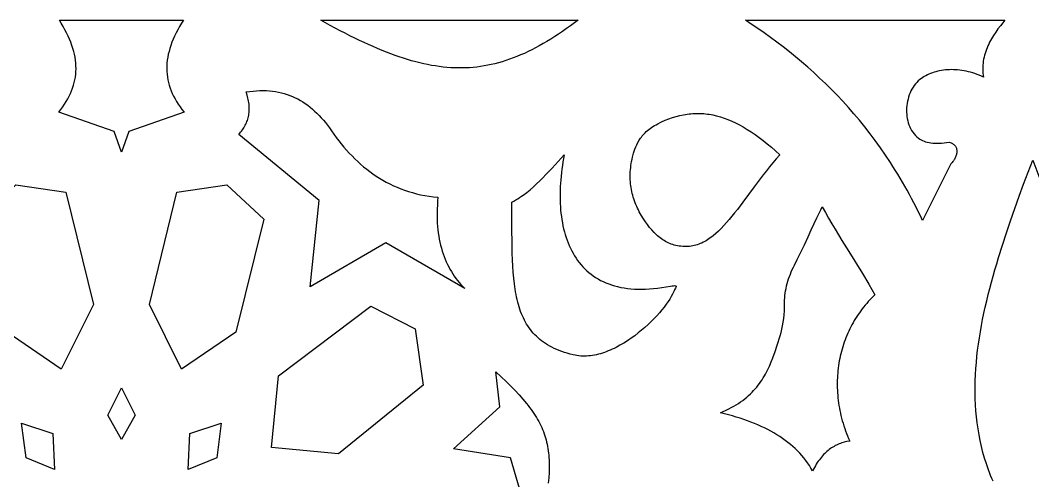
# Model space of a CAD drawing. Extents: x -575 to 575, y -425 to 425.
# Drawn here: x -347.9 to -272.3, y 330.6 to 365 of the extents above; entities that cross this region are included whole.
import ezdxf

# ---------------------------------------------------------------- set-up
doc = ezdxf.new("R2010")
doc.units = 0
doc.layers.add('LAYER_1', color=18, linetype='CONTINUOUS')

msp = doc.modelspace()

# ---------------------------------------------------------------- linework, layer by layer
at = {"layer": 'LAYER_1'}
for points in [[(-335.866, 364.783), (-336.011, 364.536), (-336.145, 364.293), (-336.27, 364.054), (-336.384, 363.817), (-336.489, 363.583), (-336.583, 363.351), (-336.666, 363.123), (-336.74, 362.897), (-336.804, 362.673), (-336.857, 362.452), (-336.901, 362.232), (-336.934, 362.015), (-336.958, 361.8), (-336.971, 361.587), (-336.974, 361.375), (-336.968, 361.165), (-336.951, 360.957), (-336.925, 360.749), (-336.888, 360.543), (-336.842, 360.339), (-336.786, 360.135), (-336.719, 359.932), (-336.643, 359.73), (-336.558, 359.528), (-336.462, 359.327), (-336.357, 359.127), (-336.241, 358.927), (-336.116, 358.727), (-335.981, 358.527), (-335.837, 358.328), (-335.683, 358.128), (-339.813, 356.693), (-340.363, 355.138), (-340.913, 356.693), (-345.043, 358.128), (-344.888, 358.328), (-344.744, 358.527), (-344.609, 358.727), (-344.484, 358.927), (-344.369, 359.127), (-344.263, 359.327), (-344.168, 359.528), (-344.082, 359.73), (-344.006, 359.932), (-343.94, 360.135), (-343.884, 360.339), (-343.837, 360.543), (-343.801, 360.749), (-343.774, 360.957), (-343.758, 361.165), (-343.751, 361.375), (-343.755, 361.587), (-343.768, 361.8), (-343.791, 362.015), (-343.825, 362.232), (-343.868, 362.452), (-343.922, 362.673), (-343.985, 362.897), (-344.059, 363.123), (-344.143, 363.351), (-344.237, 363.583), (-344.341, 363.817), (-344.455, 364.054), (-344.58, 364.293), (-344.715, 364.536), (-344.86, 364.783), (-344.995, 365), (-335.731, 365)], [(-306.505, 364.804), (-306.807, 364.583), (-307.106, 364.37), (-307.403, 364.164), (-307.697, 363.966), (-307.989, 363.776), (-308.279, 363.593), (-308.566, 363.418), (-308.852, 363.251), (-309.136, 363.091), (-309.418, 362.938), (-309.698, 362.793), (-309.977, 362.656), (-310.255, 362.525), (-310.532, 362.403), (-310.808, 362.287), (-311.083, 362.179), (-311.357, 362.079), (-311.631, 361.986), (-311.904, 361.9), (-312.176, 361.821), (-312.449, 361.75), (-312.722, 361.685), (-312.994, 361.629), (-313.267, 361.579), (-313.54, 361.536), (-313.814, 361.501), (-314.089, 361.473), (-314.364, 361.452), (-314.64, 361.438), (-314.917, 361.431), (-315.195, 361.431), (-315.475, 361.438), (-315.756, 361.452), (-316.038, 361.473), (-316.323, 361.501), (-316.609, 361.537), (-316.897, 361.579), (-317.187, 361.627), (-317.48, 361.683), (-317.775, 361.746), (-318.072, 361.815), (-318.372, 361.892), (-318.675, 361.975), (-318.981, 362.065), (-319.29, 362.161), (-319.602, 362.265), (-319.918, 362.375), (-320.237, 362.492), (-320.559, 362.615), (-320.886, 362.745), (-321.216, 362.882), (-321.55, 363.025), (-321.889, 363.175), (-322.231, 363.332), (-322.578, 363.495), (-322.93, 363.664), (-323.287, 363.841), (-323.648, 364.023), (-324.014, 364.212), (-324.762, 364.609), (-325.473, 365), (-306.243, 365)], [(-274.508, 364.817), (-274.689, 364.593), (-274.866, 364.36), (-275.037, 364.119), (-275.2, 363.87), (-275.352, 363.613), (-275.424, 363.482), (-275.493, 363.35), (-275.559, 363.216), (-275.621, 363.08), (-275.679, 362.943), (-275.734, 362.804), (-275.783, 362.664), (-275.829, 362.522), (-275.87, 362.38), (-275.906, 362.236), (-275.936, 362.091), (-275.962, 361.945), (-275.981, 361.797), (-275.995, 361.649), (-276.003, 361.5), (-276.005, 361.35), (-276, 361.199), (-275.989, 361.048), (-275.97, 360.896), (-275.944, 360.743), (-276.106, 360.818), (-276.269, 360.887), (-276.431, 360.951), (-276.594, 361.009), (-276.756, 361.062), (-276.918, 361.11), (-277.08, 361.152), (-277.241, 361.189), (-277.402, 361.22), (-277.561, 361.247), (-277.72, 361.268), (-277.878, 361.285), (-278.035, 361.296), (-278.19, 361.303), (-278.343, 361.305), (-278.495, 361.302), (-278.646, 361.294), (-278.794, 361.281), (-278.94, 361.264), (-279.084, 361.243), (-279.226, 361.217), (-279.365, 361.186), (-279.502, 361.152), (-279.636, 361.113), (-279.767, 361.069), (-279.895, 361.022), (-280.02, 360.97), (-280.141, 360.915), (-280.259, 360.855), (-280.373, 360.791), (-280.484, 360.724), (-280.591, 360.653), (-280.71, 360.562), (-280.824, 360.463), (-280.931, 360.355), (-281.031, 360.239), (-281.125, 360.117), (-281.212, 359.987), (-281.292, 359.852), (-281.365, 359.711), (-281.431, 359.565), (-281.49, 359.415), (-281.542, 359.261), (-281.586, 359.104), (-281.624, 358.945), (-281.653, 358.783), (-281.675, 358.62), (-281.69, 358.456), (-281.696, 358.292), (-281.695, 358.128), (-281.686, 357.964), (-281.669, 357.803), (-281.643, 357.643), (-281.61, 357.486), (-281.568, 357.332), (-281.517, 357.181), (-281.458, 357.035), (-281.391, 356.894), (-281.315, 356.758), (-281.23, 356.628), (-281.136, 356.505), (-281.033, 356.389), (-280.921, 356.28), (-280.8, 356.18), (-280.707, 356.115), (-280.608, 356.055), (-280.503, 356.002), (-280.391, 355.955), (-280.273, 355.915), (-280.149, 355.881), (-280.018, 355.853), (-279.88, 355.832), (-279.734, 355.817), (-279.582, 355.808), (-279.421, 355.806), (-279.253, 355.811), (-279.078, 355.821), (-278.894, 355.839), (-278.702, 355.863), (-278.501, 355.893), (-278.432, 355.87), (-278.368, 355.844), (-278.308, 355.815), (-278.253, 355.782), (-278.203, 355.747), (-278.157, 355.708), (-278.116, 355.667), (-278.08, 355.623), (-278.047, 355.576), (-278.019, 355.528), (-277.996, 355.477), (-277.976, 355.425), (-277.961, 355.371), (-277.95, 355.316), (-277.943, 355.259), (-277.94, 355.201), (-277.941, 355.142), (-277.946, 355.083), (-277.955, 355.023), (-277.967, 354.962), (-277.983, 354.901), (-278.003, 354.84), (-278.027, 354.78), (-278.054, 354.719), (-278.085, 354.659), (-278.119, 354.6), (-278.156, 354.541), (-278.197, 354.484), (-278.241, 354.428), (-278.288, 354.373), (-278.339, 354.319), (-278.392, 354.268), (-280.503, 350.035), (-280.662, 350.368), (-280.824, 350.697), (-280.987, 351.023), (-281.152, 351.344), (-281.319, 351.662), (-281.488, 351.976), (-281.659, 352.286), (-281.831, 352.593), (-282.006, 352.895), (-282.182, 353.195), (-282.359, 353.49), (-282.539, 353.783), (-282.72, 354.071), (-282.903, 354.356), (-283.274, 354.917), (-283.651, 355.463), (-284.034, 355.997), (-284.424, 356.518), (-284.82, 357.026), (-285.222, 357.523), (-285.63, 358.007), (-286.043, 358.48), (-286.462, 358.941), (-286.886, 359.392), (-287.315, 359.831), (-287.749, 360.261), (-288.189, 360.68), (-288.633, 361.089), (-289.081, 361.489), (-289.535, 361.88), (-289.992, 362.262), (-290.454, 362.635), (-290.919, 363), (-291.389, 363.357), (-291.862, 363.706), (-292.339, 364.048), (-292.82, 364.383), (-293.304, 364.711), (-293.742, 365), (-274.351, 365)], [(-329.533, 359.736), (-329.298, 359.721), (-329.068, 359.698), (-328.842, 359.666), (-328.62, 359.626), (-328.402, 359.577), (-328.189, 359.52), (-327.98, 359.454), (-327.775, 359.381), (-327.573, 359.299), (-327.376, 359.209), (-327.182, 359.112), (-326.992, 359.006), (-326.805, 358.893), (-326.622, 358.772), (-326.443, 358.643), (-326.266, 358.507), (-326.093, 358.363), (-325.923, 358.211), (-325.756, 358.053), (-325.593, 357.887), (-325.432, 357.713), (-325.274, 357.533), (-325.119, 357.345), (-324.966, 357.151), (-324.816, 356.949), (-324.669, 356.741), (-324.49, 356.486), (-324.307, 356.236), (-324.121, 355.992), (-323.931, 355.753), (-323.737, 355.519), (-323.539, 355.291), (-323.337, 355.069), (-323.131, 354.852), (-322.921, 354.642), (-322.707, 354.437), (-322.488, 354.239), (-322.264, 354.047), (-322.036, 353.862), (-321.804, 353.684), (-321.567, 353.512), (-321.324, 353.347), (-321.077, 353.189), (-320.825, 353.039), (-320.568, 352.896), (-320.305, 352.76), (-320.037, 352.632), (-319.764, 352.512), (-319.485, 352.399), (-319.2, 352.295), (-318.91, 352.198), (-318.614, 352.11), (-318.312, 352.031), (-318.005, 351.959), (-317.691, 351.897), (-317.37, 351.843), (-317.044, 351.799), (-316.711, 351.763), (-316.736, 351.472), (-316.755, 351.187), (-316.767, 350.907), (-316.774, 350.632), (-316.774, 350.363), (-316.768, 350.099), (-316.757, 349.841), (-316.739, 349.588), (-316.716, 349.34), (-316.686, 349.097), (-316.651, 348.86), (-316.611, 348.627), (-316.565, 348.399), (-316.513, 348.176), (-316.456, 347.959), (-316.394, 347.745), (-316.326, 347.537), (-316.253, 347.333), (-316.175, 347.134), (-316.091, 346.94), (-316.003, 346.75), (-315.909, 346.565), (-315.811, 346.384), (-315.707, 346.207), (-315.599, 346.035), (-315.486, 345.866), (-315.369, 345.703), (-315.246, 345.543), (-315.119, 345.387), (-314.988, 345.235), (-314.852, 345.088), (-314.712, 344.944), (-320.599, 348.353), (-326.263, 345.061), (-325.597, 351.528), (-331.595, 356.466), (-331.521, 356.547), (-331.451, 356.629), (-331.384, 356.712), (-331.321, 356.796), (-331.262, 356.882), (-331.206, 356.968), (-331.154, 357.056), (-331.106, 357.145), (-331.061, 357.236), (-331.02, 357.327), (-330.983, 357.42), (-330.949, 357.514), (-330.919, 357.609), (-330.892, 357.705), (-330.87, 357.802), (-330.85, 357.901), (-330.835, 358.001), (-330.823, 358.102), (-330.815, 358.204), (-330.81, 358.307), (-330.809, 358.412), (-330.812, 358.518), (-330.818, 358.624), (-330.828, 358.733), (-330.842, 358.842), (-330.859, 358.952), (-330.88, 359.064), (-330.905, 359.177), (-330.965, 359.406), (-331.039, 359.64), (-330.776, 359.679), (-330.518, 359.708), (-330.264, 359.728), (-330.016, 359.74), (-329.772, 359.742)], [(-297.127, 358.032), (-296.99, 358.026), (-296.853, 358.016), (-296.715, 358.003), (-296.578, 357.986), (-296.44, 357.966), (-296.302, 357.943), (-296.163, 357.916), (-295.886, 357.852), (-295.607, 357.775), (-295.327, 357.683), (-295.045, 357.578), (-294.761, 357.459), (-294.476, 357.326), (-294.189, 357.18), (-293.899, 357.019), (-293.607, 356.844), (-293.312, 356.656), (-293.015, 356.453), (-292.715, 356.236), (-292.411, 356.005), (-292.105, 355.759), (-291.795, 355.5), (-291.482, 355.226), (-291.165, 354.937), (-291.427, 354.643), (-291.681, 354.345), (-291.929, 354.046), (-292.171, 353.746), (-292.406, 353.446), (-292.637, 353.146), (-293.083, 352.55), (-293.931, 351.4), (-294.339, 350.858), (-294.54, 350.598), (-294.741, 350.346), (-294.941, 350.103), (-295.14, 349.87), (-295.34, 349.648), (-295.541, 349.437), (-295.742, 349.238), (-295.945, 349.052), (-296.15, 348.88), (-296.254, 348.8), (-296.358, 348.723), (-296.463, 348.65), (-296.568, 348.581), (-296.674, 348.516), (-296.781, 348.455), (-296.89, 348.398), (-296.999, 348.346), (-297.109, 348.298), (-297.22, 348.255), (-297.332, 348.216), (-297.446, 348.182), (-297.56, 348.153), (-297.676, 348.128), (-297.794, 348.109), (-297.912, 348.095), (-298.033, 348.086), (-298.154, 348.082), (-298.291, 348.083), (-298.425, 348.09), (-298.556, 348.101), (-298.683, 348.118), (-298.808, 348.139), (-298.93, 348.165), (-299.05, 348.195), (-299.166, 348.231), (-299.281, 348.27), (-299.392, 348.314), (-299.501, 348.362), (-299.608, 348.414), (-299.712, 348.47), (-299.814, 348.53), (-299.914, 348.594), (-300.012, 348.662), (-300.108, 348.733), (-300.202, 348.807), (-300.294, 348.885), (-300.384, 348.967), (-300.473, 349.051), (-300.56, 349.139), (-300.729, 349.322), (-300.892, 349.517), (-301.05, 349.722), (-301.203, 349.936), (-301.353, 350.159), (-301.515, 350.42), (-301.591, 350.552), (-301.664, 350.685), (-301.733, 350.818), (-301.799, 350.952), (-301.861, 351.087), (-301.919, 351.223), (-301.974, 351.36), (-302.026, 351.497), (-302.074, 351.636), (-302.118, 351.775), (-302.158, 351.916), (-302.194, 352.057), (-302.227, 352.199), (-302.256, 352.342), (-302.281, 352.486), (-302.302, 352.631), (-302.319, 352.777), (-302.332, 352.924), (-302.341, 353.072), (-302.346, 353.221), (-302.347, 353.371), (-302.344, 353.522), (-302.337, 353.674), (-302.325, 353.827), (-302.31, 353.981), (-302.29, 354.136), (-302.265, 354.293), (-302.237, 354.45), (-302.204, 354.609), (-302.167, 354.768), (-302.09, 355.06), (-302.045, 355.214), (-301.992, 355.371), (-301.931, 355.532), (-301.86, 355.694), (-301.778, 355.858), (-301.683, 356.023), (-301.574, 356.187), (-301.513, 356.269), (-301.448, 356.351), (-301.379, 356.431), (-301.306, 356.512), (-301.228, 356.591), (-301.145, 356.67), (-301.056, 356.748), (-300.963, 356.825), (-300.864, 356.901), (-300.76, 356.975), (-300.65, 357.049), (-300.534, 357.12), (-300.411, 357.191), (-300.283, 357.259), (-300.005, 357.396), (-299.728, 357.519), (-299.453, 357.629), (-299.178, 357.727), (-298.904, 357.811), (-298.63, 357.881), (-298.357, 357.939), (-298.221, 357.963), (-298.084, 357.983), (-297.947, 358), (-297.811, 358.014), (-297.674, 358.024), (-297.538, 358.031), (-297.401, 358.035), (-297.264, 358.035)], [(-307.322, 354.67), (-307.368, 354.403), (-307.411, 354.136), (-307.449, 353.871), (-307.483, 353.606), (-307.512, 353.343), (-307.536, 353.081), (-307.556, 352.821), (-307.571, 352.562), (-307.582, 352.305), (-307.587, 352.05), (-307.588, 351.797), (-307.584, 351.547), (-307.575, 351.298), (-307.561, 351.052), (-307.542, 350.809), (-307.518, 350.569), (-307.489, 350.331), (-307.454, 350.097), (-307.414, 349.865), (-307.369, 349.638), (-307.319, 349.413), (-307.263, 349.192), (-307.202, 348.976), (-307.135, 348.763), (-307.062, 348.554), (-306.984, 348.349), (-306.9, 348.149), (-306.811, 347.953), (-306.716, 347.762), (-306.614, 347.576), (-306.507, 347.394), (-306.394, 347.218), (-306.275, 347.047), (-306.15, 346.882), (-306.019, 346.722), (-305.882, 346.567), (-305.739, 346.419), (-305.589, 346.276), (-305.433, 346.14), (-305.27, 346.009), (-305.101, 345.885), (-304.926, 345.768), (-304.744, 345.658), (-304.556, 345.554), (-304.361, 345.457), (-304.159, 345.367), (-303.95, 345.285), (-303.735, 345.21), (-303.513, 345.142), (-303.284, 345.083), (-303.048, 345.031), (-302.805, 344.987), (-302.555, 344.951), (-302.298, 344.924), (-302.033, 344.904), (-301.762, 344.894), (-301.483, 344.892), (-301.197, 344.899), (-300.903, 344.915), (-300.602, 344.94), (-300.294, 344.975), (-299.978, 345.019), (-299.655, 345.072), (-299.327, 345.127), (-299.204, 345.145), (-299.106, 345.155), (-299.031, 345.159), (-298.975, 345.155), (-298.939, 345.143), (-298.927, 345.135), (-298.919, 345.124), (-298.914, 345.112), (-298.913, 345.098), (-298.919, 345.063), (-298.936, 345.021), (-298.962, 344.97), (-299.029, 344.844), (-299.067, 344.768), (-299.105, 344.683), (-299.181, 344.519), (-299.275, 344.343), (-299.385, 344.158), (-299.511, 343.964), (-299.652, 343.763), (-299.807, 343.556), (-299.977, 343.345), (-300.16, 343.129), (-300.354, 342.911), (-300.561, 342.692), (-300.779, 342.473), (-301.006, 342.255), (-301.244, 342.039), (-301.49, 341.827), (-301.744, 341.62), (-302.005, 341.418), (-302.273, 341.224), (-302.548, 341.038), (-302.827, 340.862), (-303.111, 340.696), (-303.398, 340.542), (-303.543, 340.47), (-303.689, 340.401), (-303.835, 340.336), (-303.982, 340.275), (-304.129, 340.218), (-304.277, 340.164), (-304.425, 340.115), (-304.573, 340.07), (-304.721, 340.03), (-304.869, 339.994), (-305.016, 339.963), (-305.164, 339.937), (-305.311, 339.916), (-305.458, 339.9), (-305.605, 339.89), (-305.75, 339.885), (-305.896, 339.886), (-306.04, 339.892), (-306.184, 339.905), (-306.327, 339.924), (-306.468, 339.949), (-306.609, 339.98), (-306.831, 340.038), (-307.046, 340.1), (-307.254, 340.166), (-307.455, 340.235), (-307.649, 340.309), (-307.836, 340.386), (-308.016, 340.467), (-308.189, 340.552), (-308.357, 340.641), (-308.517, 340.734), (-308.672, 340.831), (-308.82, 340.931), (-308.963, 341.035), (-309.099, 341.144), (-309.23, 341.256), (-309.356, 341.371), (-309.475, 341.491), (-309.59, 341.615), (-309.699, 341.742), (-309.803, 341.873), (-309.902, 342.008), (-309.996, 342.147), (-310.086, 342.29), (-310.171, 342.436), (-310.251, 342.587), (-310.327, 342.741), (-310.398, 342.899), (-310.466, 343.061), (-310.53, 343.226), (-310.589, 343.396), (-310.645, 343.569), (-310.697, 343.746), (-310.746, 343.927), (-310.791, 344.111), (-310.834, 344.3), (-310.872, 344.492), (-310.908, 344.688), (-310.941, 344.888), (-310.999, 345.299), (-311.047, 345.725), (-311.086, 346.166), (-311.116, 346.622), (-311.139, 347.094), (-311.156, 347.58), (-311.168, 348.082), (-311.176, 348.598), (-311.181, 349.13), (-311.186, 351.405), (-311.038, 351.486), (-310.892, 351.57), (-310.75, 351.657), (-310.61, 351.746), (-310.473, 351.838), (-310.338, 351.932), (-310.076, 352.128), (-309.822, 352.332), (-309.575, 352.544), (-309.335, 352.764), (-309.1, 352.99), (-308.869, 353.221), (-308.64, 353.458), (-308.188, 353.943), (-307.734, 354.438), (-307.27, 354.937)], [(-344.514, 352.146), (-342.451, 343.742), (-344.856, 338.92), (-348.902, 341.686), (-350.996, 350.131), (-348.24, 352.684)], [(-329.729, 350.131), (-331.824, 341.686), (-335.87, 338.92), (-338.275, 343.742), (-336.212, 352.146), (-332.486, 352.684)], [(-287.763, 350.623), (-287.527, 350.206), (-287.284, 349.789), (-287.036, 349.37), (-286.53, 348.534), (-286.015, 347.701), (-284.999, 346.059), (-284.514, 345.257), (-284.281, 344.863), (-284.057, 344.474), (-284.186, 344.35), (-284.312, 344.225), (-284.435, 344.096), (-284.556, 343.966), (-284.674, 343.833), (-284.788, 343.698), (-284.901, 343.561), (-285.01, 343.421), (-285.116, 343.28), (-285.22, 343.136), (-285.32, 342.99), (-285.418, 342.842), (-285.512, 342.693), (-285.604, 342.541), (-285.693, 342.388), (-285.778, 342.232), (-285.861, 342.075), (-285.94, 341.917), (-286.017, 341.756), (-286.09, 341.594), (-286.16, 341.431), (-286.227, 341.265), (-286.291, 341.099), (-286.352, 340.931), (-286.41, 340.761), (-286.464, 340.59), (-286.515, 340.418), (-286.563, 340.245), (-286.607, 340.07), (-286.649, 339.894), (-286.687, 339.717), (-286.721, 339.539), (-286.752, 339.36), (-286.78, 339.18), (-286.805, 338.999), (-286.826, 338.817), (-286.843, 338.634), (-286.857, 338.45), (-286.868, 338.266), (-286.875, 338.081), (-286.879, 337.895), (-286.879, 337.709), (-286.875, 337.522), (-286.868, 337.334), (-286.858, 337.146), (-286.843, 336.958), (-286.825, 336.769), (-286.804, 336.579), (-286.779, 336.39), (-286.75, 336.2), (-286.717, 336.01), (-286.681, 335.82), (-286.64, 335.629), (-286.596, 335.439), (-286.549, 335.248), (-286.497, 335.058), (-286.442, 334.868), (-286.383, 334.677), (-286.319, 334.487), (-286.252, 334.297), (-286.181, 334.107), (-286.107, 333.918), (-286.028, 333.729), (-285.945, 333.54), (-286.148, 333.504), (-286.348, 333.457), (-286.544, 333.398), (-286.641, 333.364), (-286.737, 333.327), (-286.832, 333.287), (-286.926, 333.243), (-287.02, 333.196), (-287.112, 333.145), (-287.203, 333.091), (-287.293, 333.033), (-287.382, 332.972), (-287.47, 332.907), (-287.558, 332.838), (-287.643, 332.765), (-287.728, 332.688), (-287.812, 332.608), (-287.895, 332.523), (-287.976, 332.434), (-288.056, 332.341), (-288.135, 332.244), (-288.213, 332.143), (-288.29, 332.037), (-288.365, 331.927), (-288.439, 331.812), (-288.512, 331.692), (-288.583, 331.568), (-288.653, 331.439), (-288.722, 331.306), (-288.837, 331.51), (-288.96, 331.709), (-289.09, 331.904), (-289.227, 332.093), (-289.37, 332.278), (-289.521, 332.459), (-289.678, 332.634), (-289.842, 332.805), (-290.013, 332.971), (-290.19, 333.133), (-290.374, 333.291), (-290.564, 333.444), (-290.761, 333.593), (-290.964, 333.737), (-291.173, 333.877), (-291.388, 334.013), (-291.609, 334.145), (-291.836, 334.273), (-292.069, 334.396), (-292.308, 334.516), (-292.553, 334.632), (-292.804, 334.743), (-293.06, 334.851), (-293.322, 334.955), (-293.589, 335.055), (-293.862, 335.152), (-294.14, 335.245), (-294.423, 335.334), (-294.712, 335.42), (-295.005, 335.502), (-295.304, 335.581), (-295.608, 335.656), (-295.392, 335.748), (-295.183, 335.842), (-294.983, 335.94), (-294.79, 336.04), (-294.605, 336.143), (-294.427, 336.248), (-294.257, 336.357), (-294.093, 336.467), (-293.935, 336.581), (-293.785, 336.697), (-293.64, 336.815), (-293.502, 336.936), (-293.369, 337.058), (-293.242, 337.184), (-293.121, 337.311), (-293.005, 337.441), (-292.893, 337.573), (-292.787, 337.707), (-292.685, 337.842), (-292.588, 337.98), (-292.495, 338.12), (-292.406, 338.262), (-292.321, 338.405), (-292.24, 338.55), (-292.162, 338.697), (-292.087, 338.846), (-291.946, 339.148), (-291.815, 339.456), (-291.693, 339.77), (-291.52, 340.238), (-291.356, 340.703), (-291.278, 340.937), (-291.205, 341.174), (-291.136, 341.413), (-291.072, 341.657), (-291.013, 341.906), (-290.961, 342.162), (-290.916, 342.425), (-290.878, 342.696), (-290.848, 342.977), (-290.826, 343.269), (-290.813, 343.572), (-290.81, 343.888), (-290.808, 344.062), (-290.798, 344.238), (-290.783, 344.415), (-290.76, 344.594), (-290.732, 344.773), (-290.698, 344.952), (-290.658, 345.132), (-290.613, 345.312), (-290.562, 345.491), (-290.506, 345.669), (-290.445, 345.846), (-290.379, 346.021), (-290.309, 346.194), (-290.234, 346.365), (-290.156, 346.533), (-290.073, 346.699), (-289.859, 347.119), (-289.665, 347.508), (-289.329, 348.202), (-289.05, 348.802), (-288.813, 349.325), (-288.604, 349.792), (-288.407, 350.22), (-288.208, 350.629), (-288.103, 350.832), (-287.992, 351.038)], [(-318.421, 341.927), (-317.804, 337.728), (-324.14, 332.593), (-329.148, 333.05), (-328.625, 338.405), (-321.717, 343.627)], [(-339.343, 335.463), (-340.363, 333.656), (-341.383, 335.463), (-340.363, 337.515)], [(-345.474, 334.113), (-345.354, 331.424), (-347.483, 332.282), (-347.82, 334.889)], [(-333.243, 332.282), (-335.371, 331.424), (-335.251, 334.113), (-332.905, 334.889)]]:
    msp.add_lwpolyline(points, close=True, dxfattribs=at)
for points in [[(-275.237, 330.539), (-275.327, 330.752), (-275.414, 330.966), (-275.497, 331.181), (-275.577, 331.395), (-275.653, 331.611), (-275.726, 331.827), (-275.863, 332.26), (-275.986, 332.696), (-276.097, 333.133), (-276.196, 333.573), (-276.282, 334.014), (-276.357, 334.456), (-276.42, 334.901), (-276.472, 335.347), (-276.513, 335.794), (-276.543, 336.243), (-276.563, 336.694), (-276.573, 337.145), (-276.573, 337.598), (-276.564, 338.052), (-276.546, 338.507), (-276.518, 338.963), (-276.482, 339.42), (-276.437, 339.877), (-276.385, 340.336), (-276.325, 340.795), (-276.257, 341.255), (-276.182, 341.715), (-276.1, 342.176), (-276.011, 342.638), (-275.916, 343.099), (-275.815, 343.561), (-275.708, 344.023), (-275.595, 344.485), (-275.477, 344.948), (-275.355, 345.41), (-275.227, 345.872), (-275.096, 346.334), (-274.96, 346.796), (-274.82, 347.257), (-274.531, 348.179), (-274.23, 349.098), (-273.919, 350.015), (-273.601, 350.928), (-273.277, 351.838), (-272.951, 352.743), (-272.267, 354.545), (-271.583, 352.743)], [(-308.979, 324.396), (-311.289, 332.289), (-315.537, 332.952), (-312.094, 336.09), (-312.38, 338.713), (-311.985, 338.344), (-311.614, 337.989), (-311.267, 337.644), (-310.942, 337.31), (-310.64, 336.984), (-310.359, 336.666), (-310.1, 336.354), (-309.978, 336.2), (-309.861, 336.047), (-309.749, 335.895), (-309.642, 335.744), (-309.54, 335.594), (-309.443, 335.444), (-309.351, 335.294), (-309.263, 335.144), (-309.181, 334.995), (-309.102, 334.845), (-309.028, 334.695), (-308.959, 334.545), (-308.894, 334.394), (-308.833, 334.242), (-308.777, 334.089), (-308.725, 333.935), (-308.677, 333.78), (-308.633, 333.623), (-308.593, 333.465), (-308.557, 333.305), (-308.525, 333.143), (-308.496, 332.98), (-308.472, 332.814), (-308.451, 332.645), (-308.434, 332.475), (-308.42, 332.301), (-308.41, 332.125), (-308.403, 331.946), (-308.399, 331.763), (-308.399, 331.577), (-308.408, 331.196), (-308.43, 330.799), (-308.464, 330.386)]]:
    msp.add_lwpolyline(points, dxfattribs=at)

doc.saveas('drawing.dxf')
